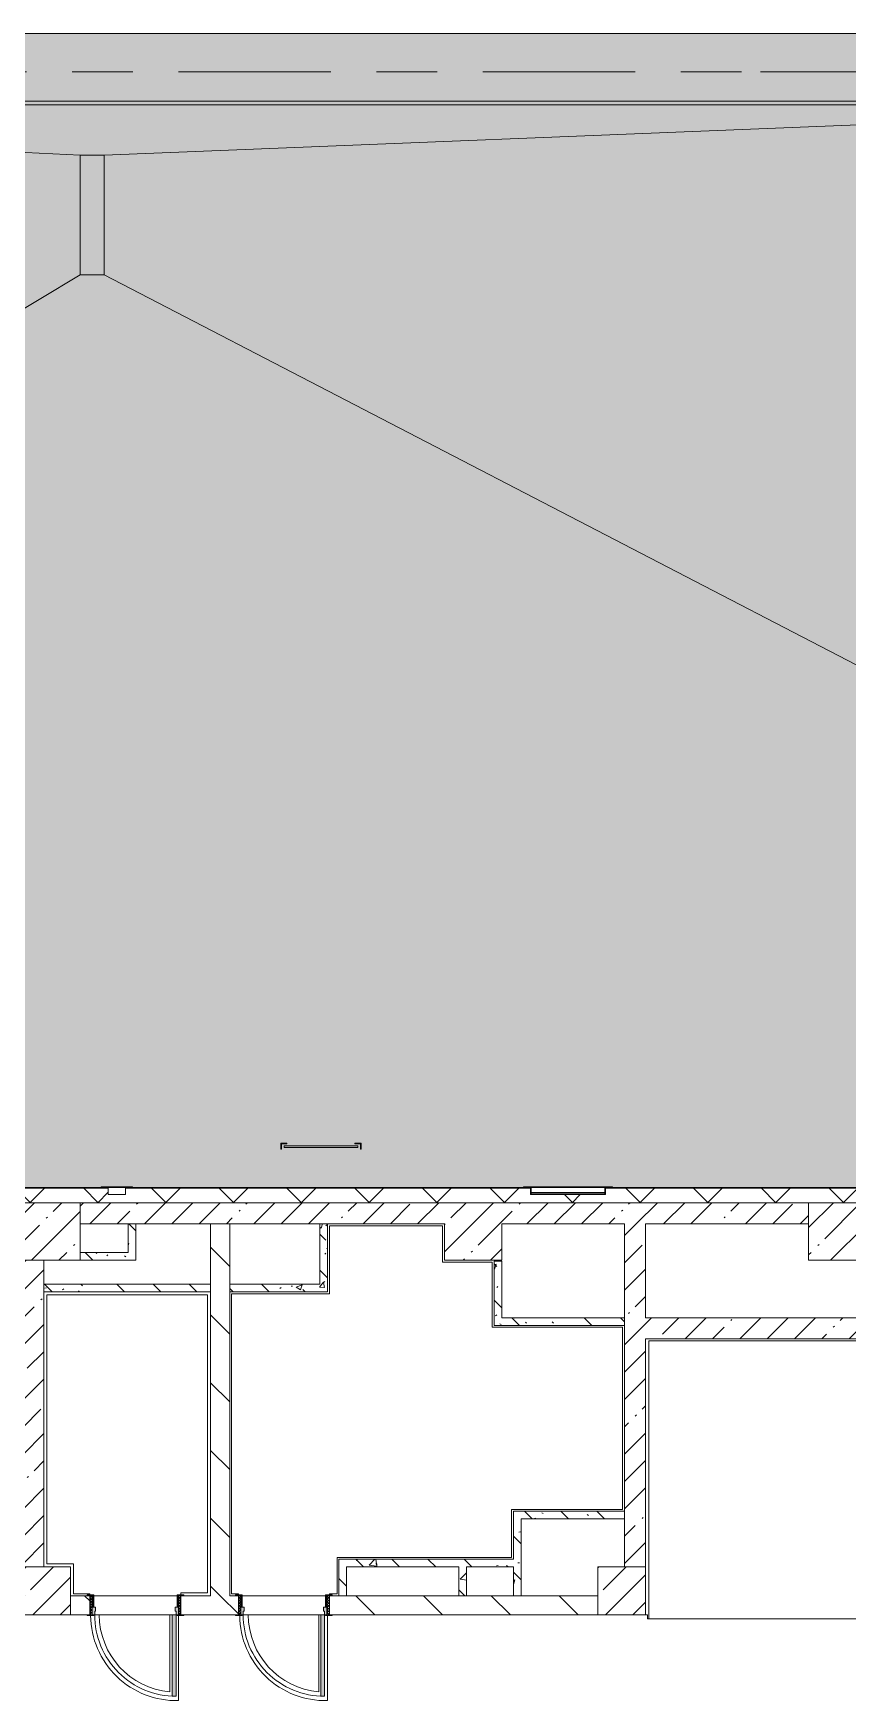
# Model space of a CAD drawing. Header units: millimetres. Extents: x 81469 to 279813, y -8553 to 29000.
# Drawn here: x 166624 to 175121, y 10005 to 27400 of the extents above; entities that cross this region are included whole.
import ezdxf

# ---------------------------------------------------------------- set-up
doc = ezdxf.new("R2010")
doc.units = ezdxf.units.MM
doc.linetypes.add('Осевая', pattern=[3175, 635, -476.25, 1587.5, -476.25])
for name, color, linetype, lineweight in [('A-DETL-19', 7, 'Continuous', 5), ('A-GENM-1', 7, 'Continuous', 5), ('A-WALL', 7, 'Continuous', 9), ('A-WALL-4', 7, 'Continuous', 5), ('I-WALL-21', 7, 'Continuous', 5), ('S-COLS-1', 7, 'Continuous', 5), ('Оси', 7, 'Continuous', 9), ('Оси-2', 7, 'Осевая', 9)]:
    doc.layers.add(name, color=color, linetype=linetype, lineweight=lineweight)
doc.layers.add('A-DETL-GENF-1', color=7, linetype='Continuous', lineweight=9, true_color=0xc0c0c0, transparency=0.4)
for name, color, linetype, lineweight, true_color in [('A-DOOR-4', 7, 'Continuous', 5, 0xe2e2e2), ('A-DOOR-5', 7, 'Continuous', 5, 0xaaaaaa), ('A-DOOR-FRAM-2', 7, 'Continuous', 5, 0xe2e2e2), ('A-DOOR-FRAM-4', 7, 'Continuous', 5, 0xaaaaaa), ('A-FLOR-1', 7, 'Continuous', 5, 0xb7b7b7), ('A-FLOR-2', 7, 'Continuous', 5, 0xaaaaaa), ('A-GENM-2', 7, 'Continuous', 5, 0x737373), ('A-WALL-5', 7, 'Continuous', 5, 0x737373), ('I-WALL-23', 7, 'Continuous', 5, 0x787878)]:
    doc.layers.add(name, color=color, linetype=linetype, lineweight=lineweight, true_color=true_color)
pattern_1 = [(135, (152802.76, 0), (-353.553, -353.553), [])]
pattern_2 = [(135, (1826.41, 164.685), (-14.14214, -14.14214), []), (225, (1826.41, 164.685), (14.14214, -14.14214), [])]
pattern_3 = [(45, (-296.384, 164.685), (-14.1421, 14.1421), []), (135, (-296.384, 164.685), (-14.1421, -14.1421), [])]
pattern_4 = [(45, (152802.76, 0), (-285.123, 285.123), []), (45, (153087.9, 0), (-285.123, 285.123), [504.031, -100.806, 16.764, -84.042])]
pattern_5 = [(135, (152802.76, 0), (-377.171, -377.171), [533.4, -88.9, 17.78, -88.9]), (135, (152802.76, 376.94), (-377.171, -377.171), []), (50, (152802.76, 0), (637.645, -55.787), [66.675, -733.425]), (355, (152802.76, 0), (-123.35, 668.7), [53.34, -586.74]), (100.451, (152855.9, -4.65), (514.299, 612.908), [56.665, -623.315]), (46.184, (152802.8, 177.8), (948.776, -147.15), [100.012, -1100.137]), (96.636, (152881.8, 165.5), (830.91, 865.997), [84.998, -934.973]), (351.184, (152802.8, 177.8), (830.918, 865.99), [80.01, -880.11]), (21, (152891.66, 133.35), (530.651, -357.928), [66.675, -733.425]), (326, (152891.66, 133.35), (216.308, 644.658), [53.34, -586.74]), (71.451, (152935.9, 103.5), (746.96, 286.724), [56.665, -623.315]), (37.5, (152802.76, 0), (10.8105, 295.9426), [16.764, -562.864, 16.764, -578.866, -588.962]), (37.5, (152802.76, 0), (10.8105, 295.9426), [-1175.258, 16.764, -572.198]), (7.5, (152802.76, 0), (233.869, 350.6318), [16.764, -322.834, 16.764, -549.529, -224.472]), (7.5, (152802.76, 0), (233.869, 350.6318), [-905.891, 16.764, -207.708]), (327.5, (152604.51, 0), (474.5678, -20.0513), [16.764, -205.486, 16.764, -676.656, -920.115]), (327.5, (152604.51, 0), (474.5678, -20.0513), [-915.67, 16.764, -903.351]), (317.5, (152515.6, 0), (518.452, 88.9934), [16.764, -272.161, 16.764, -443.738, -653.415]), (317.5, (152515.6, 0), (518.452, 88.9934), [-749.427, 16.764, -636.651])]

# ---------------------------------------------------------------- blocks, each defined once
blk = doc.blocks.new('BSC_Колонна _Прямоугольная - 600х600-V101-3_4_3_птичка')
at = {"layer": 'S-COLS-1'}
h = blk.add_hatch(dxfattribs=at)
h.set_pattern_fill('FP_60', color=256, style=0, pattern_type=2)
h.set_pattern_definition([(45, (-14010, -14900), (-285.123, 285.123), []), (45, (-13724.88, -14900), (-285.123, 285.123), [504.031, -100.806, 16.764, -84.042])])
h.paths.add_polyline_path([(-22, -300), (300, -300), (300, 300), (-300, 300), (-300, -300)])
for p, q in [((300, 300), (-300, 300)), ((-300, 300), (-300, -300)), ((300, -300), (300, 300)), ((-300, -300), (300, -300))]:
    blk.add_line(p, q, dxfattribs=at)
blk = doc.blocks.new('парапет1 - парапет-18629556-3_4_3_птичка')
at = {"layer": 'A-GENM-1'}
blk.add_line((-2411, 27400), (33928, 27400), dxfattribs=at)
at = {"layer": 'A-GENM-2'}
for p, q in [((33219, 26691), (-1702, 26691)), ((-1665, 26654), (33182, 26654))]:
    blk.add_line(p, q, dxfattribs=at)
blk = doc.blocks.new('110_Дверь_СКБ_1Ст_Внутренняя1 - Д-7_п__950x2100h_Туалет EW30-32897972-3_4_3_птичка')
at = {"layer": 'A-DOOR-4'}
h = blk.add_hatch(color=256, dxfattribs=at)
h.paths.add_polyline_path([(437.5, 100), (437.5, 60), (427.5, 60), (427.5, 20), (462.5, 20), (462.5, 100)])
h.paths.add_polyline_path([(-412.5, 100), (-437.5, 100), (-437.5, 20), (-402.5, 20), (-402.5, 60), (-412.5, 60)])
at = {"layer": 'A-DOOR-5'}
h = blk.add_hatch(dxfattribs=at)
h.set_pattern_fill('FP_6', color=256, style=0, pattern_type=2)
h.set_pattern_definition(pattern_2)
h.paths.add_polyline_path([(487.5, 100), (462.5, 100), (462.5, -100), (487.5, -100)])
at = {"layer": 'A-DOOR-FRAM-2'}
for points in [[(-412.5, 950), (-412.5, 100), (-372.5, 100), (-372.5, 950)], [(-492.5, 108), (-492.5, 100), (-422.5, 100), (-422.5, 108)], [(-422.5, 20), (-437.5, 20), (-437.5, -100), (-422.5, -100)], [(517.5, 108), (447.5, 108), (447.5, 100), (517.5, 100)], [(462.5, 20), (447.5, 20), (447.5, -100), (462.5, -100)], [(-492.5, -100), (-492.5, -108), (-422.5, -108), (-422.5, -100)], [(447.5, -100), (447.5, -108), (517.5, -108), (517.5, -100)]]:
    blk.add_hatch(color=256, dxfattribs=at).paths.add_polyline_path(points)
at = {"layer": 'A-DOOR-FRAM-4'}
h = blk.add_hatch(dxfattribs=at)
h.set_pattern_fill('FP_7', color=256, style=0, pattern_type=2)
h.set_pattern_definition(pattern_3)
h.paths.add_polyline_path([(-437.5, 100), (-462.5, 100), (-462.5, -100), (-437.5, -100)])
at = {"layer": 'A-DOOR-5'}
for p, q in [((-412.5, 950), (-412.5, 100)), ((-372.5, 950), (-412.5, 950)), ((-372.5, 100), (-372.5, 950)), ((-412.5, 100), (-372.5, 100))]:
    blk.add_line(p, q, dxfattribs=at)
blk.add_arc((-412.5, 100), 850, 360, 90, dxfattribs=at)
at = {"layer": 'A-DOOR-FRAM-4'}
for p, q in [((-422.5, 108), (-492.5, 108)), ((-492.5, 108), (-492.5, 100)), ((-492.5, 100), (-422.5, 100)), ((-437.5, 100), (-462.5, 100)), ((-462.5, 100), (-462.5, -100)), ((-412.5, 100), (-437.5, 100)), ((-437.5, 100), (-437.5, 20)), ((-437.5, -100), (-437.5, 100)), ((-422.5, 100), (-437.5, 100)), ((-437.5, 100), (-437.5, 99)), ((-437.5, 99), (-422.5, 99)), ((-437.5, 20), (-402.5, 20)), ((-422.5, 20), (-437.5, 20)), ((-437.5, 20), (-437.5, -100)), ((-422.5, 100), (-422.5, 108)), ((-422.5, 99), (-422.5, 100)), ((-422.5, -100), (-422.5, 20)), ((-412.5, 60), (-412.5, 100)), ((-402.5, 60), (-412.5, 60)), ((-402.5, 20), (-402.5, 60)), ((437.5, 60), (427.5, 60)), ((427.5, 60), (427.5, 20)), ((427.5, 20), (462.5, 20)), ((437.5, 100), (437.5, 60)), ((462.5, 100), (437.5, 100)), ((517.5, 108), (447.5, 108)), ((447.5, 108), (447.5, 100)), ((462.5, 100), (447.5, 100)), ((447.5, 100), (447.5, 99)), ((447.5, 100), (517.5, 100)), ((447.5, 99), (462.5, 99)), ((462.5, 20), (447.5, 20)), ((447.5, 20), (447.5, -100)), ((462.5, 20), (462.5, 100)), ((487.5, 100), (462.5, 100)), ((462.5, 100), (462.5, -100)), ((462.5, 99), (462.5, 100)), ((462.5, -100), (462.5, 20)), ((487.5, -100), (487.5, 100)), ((517.5, 100), (517.5, 108)), ((-422.5, -100), (-492.5, -100)), ((-492.5, -100), (-492.5, -108)), ((-492.5, -108), (-422.5, -108)), ((-462.5, -100), (-437.5, -100)), ((-437.5, -100), (-422.5, -100)), ((-422.5, -108), (-422.5, -100)), ((447.5, -100), (462.5, -100)), ((517.5, -100), (447.5, -100)), ((447.5, -100), (447.5, -108)), ((447.5, -108), (517.5, -108)), ((462.5, -100), (487.5, -100)), ((517.5, -108), (517.5, -100))]:
    blk.add_line(p, q, dxfattribs=at)
blk = doc.blocks.new('110_Дверь_СКБ_1Ст_Внутренняя1 - Д-7_п__950x2100h_Туалет-32491181-3_4_3_птичка')
at = {"layer": 'A-DOOR-4'}
h = blk.add_hatch(color=256, dxfattribs=at)
h.paths.add_polyline_path([(437.5, 100), (437.5, 60), (427.5, 60), (427.5, 20), (462.5, 20), (462.5, 100)])
h.paths.add_polyline_path([(-412.5, 100), (-437.5, 100), (-437.5, 20), (-402.5, 20), (-402.5, 60), (-412.5, 60)])
at = {"layer": 'A-DOOR-5'}
h = blk.add_hatch(dxfattribs=at)
h.set_pattern_fill('FP_6', color=256, style=0, pattern_type=2)
h.set_pattern_definition(pattern_2)
h.paths.add_polyline_path([(487.5, 100), (462.5, 100), (462.5, -100), (487.5, -100)])
at = {"layer": 'A-DOOR-FRAM-2'}
for points in [[(-412.5, 950), (-412.5, 100), (-372.5, 100), (-372.5, 950)], [(-492.5, 108), (-492.5, 100), (-422.5, 100), (-422.5, 108)], [(-422.5, 20), (-437.5, 20), (-437.5, -100), (-422.5, -100)], [(517.5, 108), (447.5, 108), (447.5, 100), (517.5, 100)], [(462.5, 20), (447.5, 20), (447.5, -100), (462.5, -100)], [(-492.5, -100), (-492.5, -108), (-422.5, -108), (-422.5, -100)], [(447.5, -100), (447.5, -108), (517.5, -108), (517.5, -100)]]:
    blk.add_hatch(color=256, dxfattribs=at).paths.add_polyline_path(points)
at = {"layer": 'A-DOOR-FRAM-4'}
h = blk.add_hatch(dxfattribs=at)
h.set_pattern_fill('FP_7', color=256, style=0, pattern_type=2)
h.set_pattern_definition(pattern_3)
h.paths.add_polyline_path([(-437.5, 100), (-462.5, 100), (-462.5, -100), (-437.5, -100)])
at = {"layer": 'A-DOOR-5'}
for p, q in [((-412.5, 950), (-412.5, 100)), ((-372.5, 950), (-412.5, 950)), ((-372.5, 100), (-372.5, 950)), ((-412.5, 100), (-372.5, 100))]:
    blk.add_line(p, q, dxfattribs=at)
blk.add_arc((-412.5, 100), 850, 360, 90, dxfattribs=at)
at = {"layer": 'A-DOOR-FRAM-4'}
for p, q in [((-422.5, 108), (-492.5, 108)), ((-492.5, 108), (-492.5, 100)), ((-492.5, 100), (-422.5, 100)), ((-437.5, 100), (-462.5, 100)), ((-462.5, 100), (-462.5, -100)), ((-412.5, 100), (-437.5, 100)), ((-437.5, 100), (-437.5, 20)), ((-437.5, -100), (-437.5, 100)), ((-422.5, 100), (-437.5, 100)), ((-437.5, 100), (-437.5, 99)), ((-437.5, 99), (-422.5, 99)), ((-437.5, 20), (-402.5, 20)), ((-422.5, 20), (-437.5, 20)), ((-437.5, 20), (-437.5, -100)), ((-422.5, 100), (-422.5, 108)), ((-422.5, 99), (-422.5, 100)), ((-422.5, -100), (-422.5, 20)), ((-412.5, 60), (-412.5, 100)), ((-402.5, 60), (-412.5, 60)), ((-402.5, 20), (-402.5, 60)), ((437.5, 60), (427.5, 60)), ((427.5, 60), (427.5, 20)), ((427.5, 20), (462.5, 20)), ((437.5, 100), (437.5, 60)), ((462.5, 100), (437.5, 100)), ((517.5, 108), (447.5, 108)), ((447.5, 108), (447.5, 100)), ((462.5, 100), (447.5, 100)), ((447.5, 100), (447.5, 99)), ((447.5, 100), (517.5, 100)), ((447.5, 99), (462.5, 99)), ((462.5, 20), (447.5, 20)), ((447.5, 20), (447.5, -100)), ((462.5, 20), (462.5, 100)), ((487.5, 100), (462.5, 100)), ((462.5, 100), (462.5, -100)), ((462.5, 99), (462.5, 100)), ((462.5, -100), (462.5, 20)), ((487.5, -100), (487.5, 100)), ((517.5, 100), (517.5, 108)), ((-422.5, -100), (-492.5, -100)), ((-492.5, -100), (-492.5, -108)), ((-492.5, -108), (-422.5, -108)), ((-462.5, -100), (-437.5, -100)), ((-437.5, -100), (-422.5, -100)), ((-422.5, -108), (-422.5, -100)), ((447.5, -100), (462.5, -100)), ((517.5, -100), (447.5, -100)), ((447.5, -100), (447.5, -108)), ((447.5, -108), (517.5, -108)), ((462.5, -100), (487.5, -100)), ((517.5, -108), (517.5, -100))]:
    blk.add_line(p, q, dxfattribs=at)
blk = doc.blocks.new('BSC_Колонна _Прямоугольная - 500х500-V137-3_4_3_птичка')
at = {"layer": 'S-COLS-1'}
h = blk.add_hatch(dxfattribs=at)
h.set_pattern_fill('FP_93', color=256, style=0, pattern_type=2)
h.set_pattern_definition([(45, (-19960, -11150), (-285.123, 285.123), []), (45, (-19674.88, -11150), (-285.123, 285.123), [504.031, -100.806, 16.764, -84.042])])
h.paths.add_polyline_path([(-250, -250), (250, -250), (250, 250), (-250, 250), (-250, 71)])
for p, q in [((250, 250), (-250, 250)), ((-250, 250), (-250, -250)), ((250, -250), (250, 250)), ((-250, -250), (250, -250))]:
    blk.add_line(p, q, dxfattribs=at)
blk = doc.blocks.new('BSC_Колонна _Прямоугольная - 500х500-V199-3_4_3_птичка')
at = {"layer": 'S-COLS-1'}
h = blk.add_hatch(dxfattribs=at)
h.set_pattern_fill('FP_112', color=256, style=0, pattern_type=2)
h.set_pattern_definition([(45, (-13960, -11150), (-285.123, 285.123), []), (45, (-13674.88, -11150), (-285.123, 285.123), [504.031, -100.806, 16.764, -84.042])])
h.paths.add_polyline_path([(-250, -250), (250, -250), (250, 250), (-250, 250), (-250, 71)])
for p, q in [((250, 250), (-250, 250)), ((-250, 250), (-250, -250)), ((250, -250), (250, 250)), ((-250, -250), (250, -250))]:
    blk.add_line(p, q, dxfattribs=at)
blk = doc.blocks.new('BSC_Колонна _Прямоугольная - 600х600-V200-3_4_3_птичка')
at = {"layer": 'S-COLS-1'}
h = blk.add_hatch(dxfattribs=at)
h.set_pattern_fill('FP_113', color=256, style=0, pattern_type=2)
h.set_pattern_definition([(45, (-22210, -14900), (-285.123, 285.123), []), (45, (-21924.88, -14900), (-285.123, 285.123), [504.031, -100.806, 16.764, -84.042])])
h.paths.add_polyline_path([(-300, -300), (300, -300), (300, 300), (-300, 300)])
for p, q in [((300, 300), (-300, 300)), ((-300, 300), (-300, -300)), ((300, -300), (300, 300)), ((-300, -300), (300, -300))]:
    blk.add_line(p, q, dxfattribs=at)
blk = doc.blocks.new('ОМ_Арматурный стержень_Форма 1 - ОМ_Арматурный стержень_Форма 1-22194821-3_4_3_птичка')
at = {"layer": 'A-GENM-2'}
for p, q in [((17206, 15793), (16438, 15793)), ((16438, 15784), (16438, 15793)), ((16438, 15775), (16438, 15784)), ((16438, 15775), (17206, 15775)), ((17206, 15793), (17206, 15784)), ((17206, 15784), (17206, 15775))]:
    blk.add_line(p, q, dxfattribs=at)
blk = doc.blocks.new('ОМ_Уголок_ГОСТ 8509-93 - ОМ_Уголок_ГОСТ 8509-93-22194824-3_4_3_птичка')
at = {"layer": 'A-GENM-2'}
for p, q in [((16404, 15821), (16404, 15758)), ((16467, 15821), (16404, 15821)), ((16404, 15758), (16410, 15758)), ((16410, 15758), (16410, 15815)), ((16410, 15815), (16467, 15815)), ((16467, 15815), (16467, 15821))]:
    blk.add_line(p, q, dxfattribs=at)
blk = doc.blocks.new('ОМ_Уголок_ГОСТ 8509-93 - ОМ_Уголок_ГОСТ 8509-93-V204-3_4_3_птичка')
at = {"layer": 'A-GENM-2'}
for p, q in [((17240, 15821), (17177, 15821)), ((17177, 15821), (17177, 15815)), ((17177, 15815), (17234, 15815)), ((17234, 15815), (17234, 15758)), ((17234, 15758), (17240, 15758)), ((17240, 15758), (17240, 15821))]:
    blk.add_line(p, q, dxfattribs=at)
blk = doc.blocks.new('Полоса с поворотом - Полоса с поворотом-23831104-3_4_3_птичка')
at = {"layer": 'A-GENM-1'}
for p, q in [((19783, 15306), (19017, 15306)), ((19017, 15298), (19783, 15298))]:
    blk.add_line(p, q, dxfattribs=at)
at = {"layer": 'A-GENM-2'}
blk.add_line((19017, 15363), (19783, 15363), dxfattribs=at)
blk = doc.blocks.new('Уголок вложенный - Уголок вложенный-23831105-3_4_3_птичка')
at = {"layer": 'A-GENM-1'}
for p, q in [((29237, 15288), (29237, 15349)), ((29244, 15358), (29244, 15285)), ((29244, 15285), (29240, 15285))]:
    blk.add_line(p, q, dxfattribs=at)
at = {"layer": 'A-GENM-1', "flags": 128}
for points in [[(29237, 15349), (29237, 15351), (29236, 15353), (29235, 15355), (29234, 15356), (29232, 15357), (29230, 15358), (29228, 15358)], [(29240, 15285), (29239, 15285), (29239, 15285), (29238, 15286), (29238, 15286), (29237, 15287), (29237, 15287), (29237, 15288)]]:
    blk.add_lwpolyline(points, dxfattribs=at)
at = {"layer": 'A-GENM-2'}
for p, q in [((29164, 15365), (29244, 15365)), ((29164, 15361), (29164, 15365)), ((29228, 15358), (29167, 15358)), ((29244, 15365), (29244, 15358))]:
    blk.add_line(p, q, dxfattribs=at)
at = {"layer": 'A-GENM-2', "flags": 128}
blk.add_lwpolyline([(29167, 15358), (29166, 15358), (29166, 15358), (29165, 15359), (29165, 15359), (29164, 15360), (29164, 15360), (29164, 15361)], dxfattribs=at)
blk = doc.blocks.new('Уголок вложенный - Уголок вложенный-V215-3_4_3_птичка')
at = {"layer": 'A-GENM-1'}
for p, q in [((30010, 15285), (30010, 15358)), ((30017, 15349), (30017, 15288)), ((30014, 15285), (30010, 15285))]:
    blk.add_line(p, q, dxfattribs=at)
at = {"layer": 'A-GENM-1', "flags": 128}
for points in [[(30026, 15358), (30024, 15358), (30022, 15357), (30020, 15356), (30019, 15355), (30018, 15353), (30017, 15351), (30017, 15349)], [(30017, 15288), (30017, 15287), (30017, 15287), (30016, 15286), (30016, 15286), (30015, 15285), (30015, 15285), (30014, 15285)]]:
    blk.add_lwpolyline(points, dxfattribs=at)
at = {"layer": 'A-GENM-2'}
for p, q in [((30010, 15365), (30090, 15365)), ((30010, 15358), (30010, 15365)), ((30087, 15358), (30026, 15358)), ((30090, 15365), (30090, 15361))]:
    blk.add_line(p, q, dxfattribs=at)
at = {"layer": 'A-GENM-2', "flags": 128}
blk.add_lwpolyline([(30090, 15361), (30090, 15360), (30090, 15360), (30089, 15359), (30089, 15359), (30088, 15358), (30088, 15358), (30087, 15358)], dxfattribs=at)
blk = doc.blocks.new('Уголок вложенный - Уголок вложенный-V216-3_4_3_птичка')
at = {"layer": 'A-GENM-1'}
blk.add_line((30010, 15285), (29244, 15285), dxfattribs=at)
at = {"layer": 'A-GENM-1', "flags": 128}
for points in [[(29237, 15349), (29237, 15351), (29236, 15353), (29235, 15355), (29234, 15356), (29232, 15357), (29230, 15358), (29228, 15358)], [(30026, 15358), (30024, 15358), (30022, 15357), (30020, 15356), (30019, 15355), (30018, 15353), (30017, 15351), (30017, 15349)]]:
    blk.add_lwpolyline(points, dxfattribs=at)
at = {"layer": 'A-GENM-2'}
blk.add_line((29244, 15365), (30010, 15365), dxfattribs=at)
blk = doc.blocks.new('Уголок вложенный - Уголок вложенный-23964580-3_4_3_птичка')
at = {"layer": 'A-GENM-1'}
for p, q in [((14603, 15288), (14603, 15349)), ((14610, 15285), (14606, 15285))]:
    blk.add_line(p, q, dxfattribs=at)
at = {"layer": 'A-GENM-1', "flags": 128}
for points in [[(14603, 15349), (14603, 15351), (14602, 15353), (14601, 15355), (14600, 15356), (14598, 15357), (14596, 15358), (14594, 15358)], [(14606, 15285), (14605, 15285), (14605, 15285), (14604, 15286), (14604, 15286), (14603, 15287), (14603, 15287), (14603, 15288)]]:
    blk.add_lwpolyline(points, dxfattribs=at)
at = {"layer": 'A-GENM-2'}
for p, q in [((14530, 15361), (14530, 15365)), ((14594, 15358), (14533, 15358))]:
    blk.add_line(p, q, dxfattribs=at)
at = {"layer": 'A-GENM-2', "flags": 128}
blk.add_lwpolyline([(14533, 15358), (14532, 15358), (14532, 15358), (14531, 15359), (14531, 15359), (14530, 15360), (14530, 15360), (14530, 15361)], dxfattribs=at)
blk = doc.blocks.new('Уголок вложенный - Уголок вложенный-V225-3_4_3_птичка')
at = {"layer": 'A-GENM-1'}
for p, q in [((14783, 15349), (14783, 15288)), ((14780, 15285), (14776, 15285))]:
    blk.add_line(p, q, dxfattribs=at)
at = {"layer": 'A-GENM-1', "flags": 128}
for points in [[(14792, 15358), (14790, 15358), (14788, 15357), (14786, 15356), (14785, 15355), (14784, 15353), (14783, 15351), (14783, 15349)], [(14783, 15288), (14783, 15287), (14783, 15287), (14782, 15286), (14782, 15286), (14781, 15285), (14781, 15285), (14780, 15285)]]:
    blk.add_lwpolyline(points, dxfattribs=at)
at = {"layer": 'A-GENM-2'}
for p, q in [((14853, 15358), (14792, 15358)), ((14856, 15365), (14856, 15361))]:
    blk.add_line(p, q, dxfattribs=at)
at = {"layer": 'A-GENM-2', "flags": 128}
blk.add_lwpolyline([(14856, 15361), (14856, 15360), (14856, 15360), (14855, 15359), (14855, 15359), (14854, 15358), (14854, 15358), (14853, 15358)], dxfattribs=at)
blk = doc.blocks.new('Уголок вложенный - Уголок вложенный-V226-3_4_3_птичка')
at = {"layer": 'A-GENM-1'}
blk.add_line((14776, 15285), (14610, 15285), dxfattribs=at)
at = {"layer": 'A-GENM-1', "flags": 128}
for points in [[(14598, 15357), (14596, 15358), (14594, 15358)], [(14792, 15358), (14790, 15358), (14788, 15357)]]:
    blk.add_lwpolyline(points, dxfattribs=at)
blk = doc.blocks.new('Уголок вложенный - Уголок вложенный-V227-3_4_3_птичка')
at = {"layer": 'A-GENM-1'}
for p, q in [((14603, 15349), (14603, 15288)), ((14783, 15288), (14783, 15349)), ((14606, 15285), (14780, 15285))]:
    blk.add_line(p, q, dxfattribs=at)
at = {"layer": 'A-GENM-1', "flags": 128}
for points in [[(14594, 15358), (14596, 15358), (14598, 15357), (14600, 15356), (14601, 15355), (14602, 15353), (14603, 15351), (14603, 15349)], [(14783, 15349), (14783, 15351), (14784, 15353), (14785, 15355), (14786, 15356), (14788, 15357), (14790, 15358), (14792, 15358)], [(14603, 15288), (14603, 15287), (14603, 15287), (14604, 15286), (14604, 15286), (14605, 15285), (14605, 15285), (14606, 15285)], [(14780, 15285), (14781, 15285), (14781, 15285), (14782, 15286), (14782, 15286), (14783, 15287), (14783, 15287), (14783, 15288)]]:
    blk.add_lwpolyline(points, dxfattribs=at)
at = {"layer": 'A-GENM-2'}
for p, q in [((14530, 15365), (14856, 15365)), ((14530, 15365), (14530, 15361)), ((14533, 15358), (14853, 15358)), ((14856, 15361), (14856, 15365))]:
    blk.add_line(p, q, dxfattribs=at)
at = {"layer": 'A-GENM-2', "flags": 128}
for points in [[(14530, 15361), (14530, 15360), (14530, 15360), (14531, 15359), (14531, 15359), (14532, 15358), (14532, 15358), (14533, 15358)], [(14853, 15358), (14854, 15358), (14854, 15358), (14855, 15359), (14855, 15359), (14856, 15360), (14856, 15360), (14856, 15361)]]:
    blk.add_lwpolyline(points, dxfattribs=at)

msp = doc.modelspace()

# ---------------------------------------------------------------- hatches: boundary and pattern name
at = {"layer": 'A-DETL-GENF-1'}
msp.add_hatch(color=256, dxfattribs=at).paths.add_polyline_path([(151875, 14774.9), (152534.8, 14774.9), (152534.8, 15358), (191562.8, 15358), (191562.8, 23888.3), (186730.8, 23888.3), (186730.8, 27398.1), (150393.7, 27398.1), (150393.7, 14774.9), (151408.9, 14774.9)])
at = {"layer": 'A-WALL-4'}
h = msp.add_hatch(dxfattribs=at)
h.set_pattern_fill('FP_68', color=256, style=0, pattern_type=2)
h.set_pattern_definition([(45, (152802.76, 0), (-353.5534, 353.5534), []), (135, (152802.76, 0), (-353.5534, -353.5534), [])])
h.paths.add_polyline_path([(194756.4, 15200), (194962.8, 15200), (194962.8, 15350), (190612.8, 15350), (190612.8, 15200), (192892, 15200)])
h.paths.add_polyline_path([(182812.8, 15200), (184912.8, 15200), (184912.8, 15350), (182819.8, 15349), (182819.8, 15288), (182812.8, 15285), (182039.8, 15288), (182039.8, 15350), (178413, 15349), (178413, 15288), (178406, 15285), (177233, 15288), (177233, 15350), (172592.8, 15349), (172592.8, 15288), (172585.8, 15285), (171812.8, 15288), (171812.8, 15350), (167585.8, 15349), (167585.8, 15288), (167578.8, 15285), (167405.8, 15288), (167405.5, 15350), (165662.8, 15350), (165662.8, 15200), (182803.5, 15200)])
h.paths.add_polyline_path([(187462.8, 15200), (188212.8, 15200), (188212.8, 15350), (187462.8, 15350)])
h.paths.add_polyline_path([(186412.8, 15200), (186562.8, 15200), (186562.8, 15350), (186412.8, 15350), (186412.8, 15270.2)])
h.paths.add_polyline_path([(161062.8, 15200), (161062.8, 15350), (160462.8, 15350), (160462.8, 15200)])
h.paths.add_polyline_path([(162562.8, 15200), (162562.8, 15350), (161962.8, 15350), (161962.8, 15200), (162129.2, 15200)])
h.paths.add_polyline_path([(157468.2, 15200), (159562.8, 15200), (159562.8, 15350), (152842.8, 15350), (152842.8, 15293), (152692.8, 15293), (152692.8, 15200), (157462.8, 15200)])
h.paths.add_polyline_path([(186042.8, 15200), (186037.8, 15350), (185812.8, 15350), (185812.8, 15200)])
at = {"layer": 'I-WALL-21'}
h = msp.add_hatch(dxfattribs=at)
h.set_pattern_fill('FP_64', color=256, style=0, pattern_type=2)
h.set_pattern_definition(pattern_4)
h.paths.add_polyline_path([(184912.8, 14980), (184912.8, 15200), (183412.8, 15200), (183412.8, 14980), (184563.9, 14980)])
h.paths.add_polyline_path([(167612.8, 14980), (170913, 14980), (170913, 15200), (167112.8, 15200), (167112.8, 14980)])
h.paths.add_polyline_path([(182812.8, 14980), (182812.8, 15200), (179212.8, 15200), (179212.8, 14980), (182637.7, 14980)])
h.paths.add_polyline_path([(178612.8, 14980), (178612.8, 15200), (175312.8, 15200), (175312.8, 14980), (177976.7, 14980)])
h.paths.add_polyline_path([(171513, 14980), (174712.8, 14980), (174712.8, 15200), (171513, 15200)])
h = msp.add_hatch(dxfattribs=at)
h.set_pattern_fill('FP_67', color=256, style=0, pattern_type=2)
h.set_pattern_definition(pattern_1)
h.paths.add_polyline_path([(168654.7, 11100), (168672.8, 11100), (168672.8, 14980), (168472.8, 14980), (168472.8, 11100)])
h = msp.add_hatch(dxfattribs=at)
h.set_pattern_fill('FP_64', color=256, style=0, pattern_type=2)
h.set_pattern_definition(pattern_4)
h.paths.add_polyline_path([(173012.8, 11400), (173012.8, 14980), (172792.8, 14980), (172792.8, 11400)])
h = msp.add_hatch(dxfattribs=at)
h.set_pattern_fill('FP_64', color=256, style=0, pattern_type=2)
h.set_pattern_definition(pattern_4)
h.paths.add_polyline_path([(166513.7, 11400), (166733.7, 11400), (166733.7, 14600), (166513.7, 14600), (166513.7, 11900)])
h = msp.add_hatch(dxfattribs=at)
h.set_pattern_fill('FP_64', color=256, style=0, pattern_type=2)
h.set_pattern_definition(pattern_4)
h.paths.add_polyline_path([(183812.8, 13780), (183812.8, 14000), (173012.8, 14000), (173012.8, 13780), (183569.9, 13780)])
h = msp.add_hatch(dxfattribs=at)
h.set_pattern_fill('FP_67', color=256, style=0, pattern_type=2)
h.set_pattern_definition(pattern_1)
h.paths.add_polyline_path([(172512.8, 10900), (172512.8, 11100), (169712.8, 11100), (169712.8, 10900), (172383.5, 10900)])
h.paths.add_polyline_path([(168762.8, 10900), (168762.8, 11100), (168163.7, 11100), (168163.7, 10900), (168732.8, 10900)])
h.paths.add_polyline_path([(167183.7, 10900), (167213.7, 10900), (167213.7, 11100), (167012.8, 11100), (167012.8, 10900)])
at = {"layer": 'I-WALL-23'}
h = msp.add_hatch(dxfattribs=at)
h.set_pattern_fill('FP_72', color=256, style=0, pattern_type=2)
h.set_pattern_definition(pattern_5)
h.paths.add_polyline_path([(167692.8, 14680), (167692.8, 14980), (167612.8, 14980), (167612.8, 14680)])
h = msp.add_hatch(dxfattribs=at)
h.set_pattern_fill('FP_72', color=256, style=0, pattern_type=2)
h.set_pattern_definition(pattern_5)
h.paths.add_polyline_path([(169692.8, 14350), (169692.8, 14980), (169612.8, 14980), (169612.8, 14350)])
h = msp.add_hatch(dxfattribs=at)
h.set_pattern_fill('FP_72', color=256, style=0, pattern_type=2)
h.set_pattern_definition(pattern_5)
h.paths.add_polyline_path([(167112.8, 14600), (167692.8, 14600), (167692.8, 14680), (167112.8, 14680)])
h = msp.add_hatch(dxfattribs=at)
h.set_pattern_fill('FP_72', color=256, style=0, pattern_type=2)
h.set_pattern_definition(pattern_5)
h.paths.add_polyline_path([(171513, 13920), (171513, 14590), (171433, 14590), (171433, 13920)])
h = msp.add_hatch(dxfattribs=at)
h.set_pattern_fill('FP_72', color=256, style=0, pattern_type=2)
h.set_pattern_definition(pattern_5)
h.paths.add_polyline_path([(168472.8, 14270), (168472.8, 14350), (166733.7, 14350), (166733.7, 14270), (166790.3, 14270)])
h = msp.add_hatch(dxfattribs=at)
h.set_pattern_fill('FP_72', color=256, style=0, pattern_type=2)
h.set_pattern_definition(pattern_5)
h.paths.add_polyline_path([(168672.8, 14270), (169692.8, 14270), (169692.8, 14350), (168672.8, 14350)])
h = msp.add_hatch(dxfattribs=at)
h.set_pattern_fill('FP_72', color=256, style=0, pattern_type=2)
h.set_pattern_definition(pattern_5)
h.paths.add_polyline_path([(172792.8, 13920), (172792.8, 14000), (171513, 14000), (171513, 13920), (172383.5, 13920)])
h = msp.add_hatch(dxfattribs=at)
h.set_pattern_fill('FP_72', color=256, style=0, pattern_type=2)
h.set_pattern_definition(pattern_5)
h.paths.add_polyline_path([(171712.8, 11100), (171712.8, 11981.9), (171632.8, 11981.9), (171632.8, 11100)])
h = msp.add_hatch(dxfattribs=at)
h.set_pattern_fill('FP_72', color=256, style=0, pattern_type=2)
h.set_pattern_definition(pattern_5)
h.paths.add_polyline_path([(172792.8, 11901.9), (172792.8, 11981.9), (171712.8, 11981.9), (171712.8, 11901.9), (172383.5, 11901.9)])
h = msp.add_hatch(dxfattribs=at)
h.set_pattern_fill('FP_72', color=256, style=0, pattern_type=2)
h.set_pattern_definition(pattern_5)
h.paths.add_polyline_path([(169812.8, 11100), (169892.8, 11100), (169892.8, 11480), (169812.8, 11480), (169812.8, 11221)])
h = msp.add_hatch(dxfattribs=at)
h.set_pattern_fill('FP_72', color=256, style=0, pattern_type=2)
h.set_pattern_definition(pattern_5)
h.paths.add_polyline_path([(171142.8, 11400), (171632.8, 11400), (171632.8, 11480), (169892.8, 11480), (169892.8, 11400), (171062.8, 11400)])
h = msp.add_hatch(dxfattribs=at)
h.set_pattern_fill('FP_72', color=256, style=0, pattern_type=2)
h.set_pattern_definition(pattern_5)
h.paths.add_polyline_path([(171142.8, 11100), (171142.8, 11400), (171062.8, 11400), (171062.8, 11100)])
at = {"layer": 'S-COLS-1'}
h = msp.add_hatch(dxfattribs=at)
h.set_pattern_fill('FP_64', color=256, style=0, pattern_type=2)
h.set_pattern_definition(pattern_4)
h.paths.add_polyline_path([(171513, 14600), (171513, 15200), (170913, 15200), (170913, 14600)])

# ---------------------------------------------------------------- linework, layer by layer
at = {"layer": 'A-DETL-19'}
for p, q in [((186730.8, 27398.1), (150393.7, 27398.1)), ((152534.8, 15358), (191562.8, 15358))]:
    msp.add_line(p, q, dxfattribs=at)
at = {"layer": 'A-FLOR-1'}
for p, q in [((167112.8, 26130), (155803, 26653.6)), ((180399.2, 26653.6), (167362.8, 26130)), ((167112.8, 24880), (167112.8, 26130)), ((167362.8, 26130), (167112.8, 26130)), ((167362.8, 26130), (167362.8, 24880)), ((151444.7, 15518.4), (167112.8, 24880)), ((167362.8, 24880), (167112.8, 24880)), ((185731, 15358), (167362.8, 24880))]:
    msp.add_line(p, q, dxfattribs=at)
at = {"layer": 'A-FLOR-2'}
for p, q in [((170893, 14960), (169712.8, 14960)), ((169712.8, 14960), (169712.8, 14250)), ((170893, 14580), (170893, 14960)), ((171413, 14580), (170893, 14580)), ((171413, 13900), (171413, 14580)), ((168441.8, 14239), (166764.7, 14239)), ((166764.7, 14239), (166764.7, 11431)), ((168441.8, 11131), (168441.8, 14239)), ((169712.8, 14250), (168692.8, 14250)), ((168692.8, 14250), (168692.8, 11120)), ((172772.8, 13900), (171413, 13900)), ((172772.8, 12000), (172772.8, 13900)), ((184584.9, 13759), (173044.9, 13759)), ((173044.9, 13759), (173044.9, 10859)), ((171612.8, 11500), (171612.8, 12000)), ((171612.8, 12000), (172772.8, 12000)), ((169792.8, 11120), (169792.8, 11500)), ((169792.8, 11500), (171612.8, 11500)), ((166764.7, 11431), (167043.8, 11431)), ((167043.8, 11431), (167043.8, 11120)), ((167043.8, 11120), (167213.7, 11120)), ((167213.7, 11120), (167213.7, 11108)), ((168163.7, 11108), (168163.7, 11131)), ((168163.7, 11131), (168441.8, 11131)), ((168692.8, 11120), (168762.8, 11120)), ((168762.8, 11120), (168762.8, 11108)), ((169712.8, 11108), (169712.8, 11120)), ((169712.8, 11120), (169792.8, 11120)), ((167311.7, 10899.9), (167253.7, 10899.9)), ((167263.7, 10901.4), (168113.7, 10901.4)), ((168073.7, 10899.9), (168046.7, 10899.9)), ((168046.7, 10899.9), (168046.7, 10097.9)), ((168123.7, 10899.9), (168113.7, 10899.9)), ((168136.7, 10005.1), (168136.7, 10892)), ((168866.7, 10899.9), (168802.8, 10899.9)), ((168812.8, 10900), (169622.8, 10900)), ((169622.8, 10899.9), (169601.7, 10899.9)), ((169601.7, 10899.9), (169601.7, 10097.9)), ((169672.8, 10899.9), (169662.8, 10899.9)), ((169691.7, 10005.1), (169691.7, 10892)), ((173033.8, 10900), (173012.8, 10900)), ((173033.8, 10859), (173033.8, 10900)), ((173033.8, 10859), (184584.9, 10859))]:
    msp.add_line(p, q, dxfattribs=at)
for centre, radius, start, end in [((168116.7, 10899.9), 895, 180.50534, 271.28046), ((168116.7, 10899.9), 805, 180, 265.01146), ((169671.7, 10899.9), 895, 180.50534, 271.28046), ((169671.7, 10899.9), 805, 180, 265.01146)]:
    msp.add_arc(centre, radius, start, end, dxfattribs=at)
at = {"layer": 'A-WALL'}
for p, q in [((167404.8, 15353), (165662.8, 15353)), ((167405.6, 15350), (165662.8, 15350)), ((171813.2, 15350), (167585.9, 15350)), ((171814.5, 15353), (167586.7, 15353)), ((177234.8, 15353), (172591, 15353)), ((177233.5, 15350), (172592.3, 15350)), ((170913, 15200), (167112.8, 15200)), ((174712.8, 15200), (171513, 15200)), ((167692.8, 14980), (167612.8, 14980)), ((168672.8, 14980), (168472.8, 14980)), ((169692.8, 14980), (169612.8, 14980)), ((166733.7, 14350), (166733.7, 14270)), ((168472.8, 14270), (168472.8, 14350)), ((168672.8, 14350), (168672.8, 14270)), ((172792.8, 13920), (172792.8, 14000)), ((172792.8, 11901.9), (172792.8, 11981.9)), ((169812.8, 11100), (169892.8, 11100)), ((171062.8, 11100), (171142.8, 11100)), ((171632.8, 11100), (171712.8, 11100))]:
    msp.add_line(p, q, dxfattribs=at)
at = {"layer": 'A-WALL-4'}
msp.add_line((167112.8, 15200), (174712.8, 15200), dxfattribs=at)
at = {"layer": 'A-WALL-5'}
for p, q in [((167335.8, 15358), (152842.8, 15358)), ((167409.7, 15358), (167396.8, 15358)), ((167594.8, 15358), (167581.8, 15358)), ((171742.8, 15358), (167655.8, 15358)), ((171816.7, 15358), (171803.8, 15358)), ((172601.8, 15358), (172588.8, 15358)), ((177163, 15358), (172662.8, 15358))]:
    msp.add_line(p, q, dxfattribs=at)
at = {"layer": 'I-WALL-21'}
for p, q in [((167112.8, 14980), (167612.8, 14980)), ((167612.8, 14980), (167612.8, 14680)), ((167692.8, 14980), (168472.8, 14980)), ((167692.8, 14600), (167692.8, 14980)), ((168472.8, 14980), (168472.8, 14350)), ((168672.8, 14350), (168672.8, 14980)), ((168672.8, 14980), (169612.8, 14980)), ((169612.8, 14980), (169612.8, 14350)), ((169692.8, 14270), (169692.8, 14980)), ((169692.8, 14980), (170913, 14980)), ((171513, 14980), (172792.8, 14980)), ((172792.8, 14980), (172792.8, 14000)), ((173012.8, 14000), (173012.8, 14980)), ((173012.8, 14980), (174712.8, 14980)), ((167612.8, 14680), (167112.8, 14680)), ((166733.7, 14350), (166733.7, 14600)), ((167112.8, 14600), (167692.8, 14600)), ((171433, 14590), (171433, 13920)), ((171513, 14590), (171433, 14590)), ((171513, 14000), (171513, 14590)), ((168472.8, 14350), (166733.7, 14350)), ((166733.7, 14270), (168472.8, 14270)), ((166733.7, 11400), (166733.7, 14270)), ((168472.8, 14270), (168472.8, 11100)), ((169612.8, 14350), (168672.8, 14350)), ((168672.8, 11100), (168672.8, 14270)), ((168672.8, 14270), (169692.8, 14270)), ((171433, 13920), (172792.8, 13920)), ((172792.8, 14000), (171513, 14000)), ((172792.8, 13920), (172792.8, 11981.9)), ((183592.8, 14000), (173012.8, 14000)), ((173012.8, 11400), (173012.8, 13780)), ((173012.8, 13780), (184563.9, 13780)), ((171632.8, 11981.9), (171632.8, 11480)), ((172792.8, 11981.9), (171632.8, 11981.9)), ((171712.8, 11100), (171712.8, 11901.9)), ((171712.8, 11901.9), (172792.8, 11901.9)), ((172792.8, 11901.9), (172792.8, 11400)), ((169812.8, 11480), (169812.8, 11100)), ((171632.8, 11480), (169812.8, 11480)), ((169892.8, 11100), (169892.8, 11400)), ((169892.8, 11400), (171062.8, 11400)), ((171062.8, 11400), (171062.8, 11100)), ((171142.8, 11400), (171632.8, 11400)), ((171142.8, 11100), (171142.8, 11400)), ((171632.8, 11400), (171632.8, 11100)), ((167183.7, 11100), (167012.8, 11100)), ((167253.7, 11100), (168123.7, 11100)), ((168472.8, 11100), (168193.7, 11100)), ((168732.8, 11100), (168672.8, 11100)), ((168802.8, 11100), (169672.8, 11100)), ((169812.8, 11100), (169742.8, 11100)), ((171062.8, 11100), (169892.8, 11100)), ((171632.8, 11100), (171142.8, 11100)), ((172512.8, 11100), (171712.8, 11100)), ((167012.8, 10900), (167183.7, 10900)), ((168073.7, 10900), (167263.7, 10900)), ((168193.7, 10900), (168732.8, 10900)), ((169622.8, 10900), (168812.8, 10900)), ((169742.8, 10900), (172512.8, 10900))]:
    msp.add_line(p, q, dxfattribs=at)
at = {"layer": 'S-COLS-1'}
for p, q in [((171513, 15200), (170913, 15200)), ((170913, 14980), (170913, 14600)), ((171513, 14600), (171513, 14980)), ((170913, 14600), (171513, 14600))]:
    msp.add_line(p, q, dxfattribs=at)
at = {"layer": 'Оси'}
msp.add_line((174212.8, 27000), (186712.8, 27000), dxfattribs=at)
at = {"layer": 'Оси-2'}
msp.add_line((160678.5, 27000), (174212.8, 27000), dxfattribs=at)

# ---------------------------------------------------------------- block references
at = {"layer": 'A-DOOR-5', "rotation": 180}
for name, p in [('110_Дверь_СКБ_1Ст_Внутренняя1 - Д-7_п__950x2100h_Туалет-32491181-3_4_3_птичка', (167701.2, 11000)), ('110_Дверь_СКБ_1Ст_Внутренняя1 - Д-7_п__950x2100h_Туалет EW30-32897972-3_4_3_птичка', (169250.3, 11000))]:
    msp.add_blockref(name, p, dxfattribs=at)
at = {"layer": 'A-GENM-1'}
for name, p in [('парапет1 - парапет-18629556-3_4_3_птичка', (152802.8, 0)), ('Уголок вложенный - Уголок вложенный-23964580-3_4_3_птичка', (152802.8, 0)), ('Уголок вложенный - Уголок вложенный-V227-3_4_3_птичка', (152802.8, 0)), ('Уголок вложенный - Уголок вложенный-V226-3_4_3_птичка', (152802.8, 0)), ('Уголок вложенный - Уголок вложенный-V225-3_4_3_птичка', (152802.8, 0)), ('Уголок вложенный - Уголок вложенный-23831105-3_4_3_птичка', (142575.8, 0)), ('Уголок вложенный - Уголок вложенный-V216-3_4_3_птичка', (142575.8, 0)), ('Уголок вложенный - Уголок вложенный-V215-3_4_3_птичка', (142575.8, 0))]:
    msp.add_blockref(name, p, dxfattribs=at)
at = {"layer": 'A-GENM-2'}
for name in ['ОМ_Уголок_ГОСТ 8509-93 - ОМ_Уголок_ГОСТ 8509-93-22194824-3_4_3_птичка', 'ОМ_Арматурный стержень_Форма 1 - ОМ_Арматурный стержень_Форма 1-22194821-3_4_3_птичка', 'ОМ_Уголок_ГОСТ 8509-93 - ОМ_Уголок_ГОСТ 8509-93-V204-3_4_3_птичка', 'Полоса с поворотом - Полоса с поворотом-23831104-3_4_3_птичка']:
    msp.add_blockref(name, (152802.8, 0), dxfattribs=at)
at = {"layer": 'S-COLS-1'}
for name, p in [('BSC_Колонна _Прямоугольная - 600х600-V101-3_4_3_птичка', (166812.8, 14900)), ('BSC_Колонна _Прямоугольная - 600х600-V200-3_4_3_птичка', (175012.8, 14900)), ('BSC_Колонна _Прямоугольная - 500х500-V199-3_4_3_птичка', (166762.8, 11150)), ('BSC_Колонна _Прямоугольная - 500х500-V137-3_4_3_птичка', (172762.8, 11150))]:
    msp.add_blockref(name, p, dxfattribs=at)

doc.saveas('drawing.dxf')
